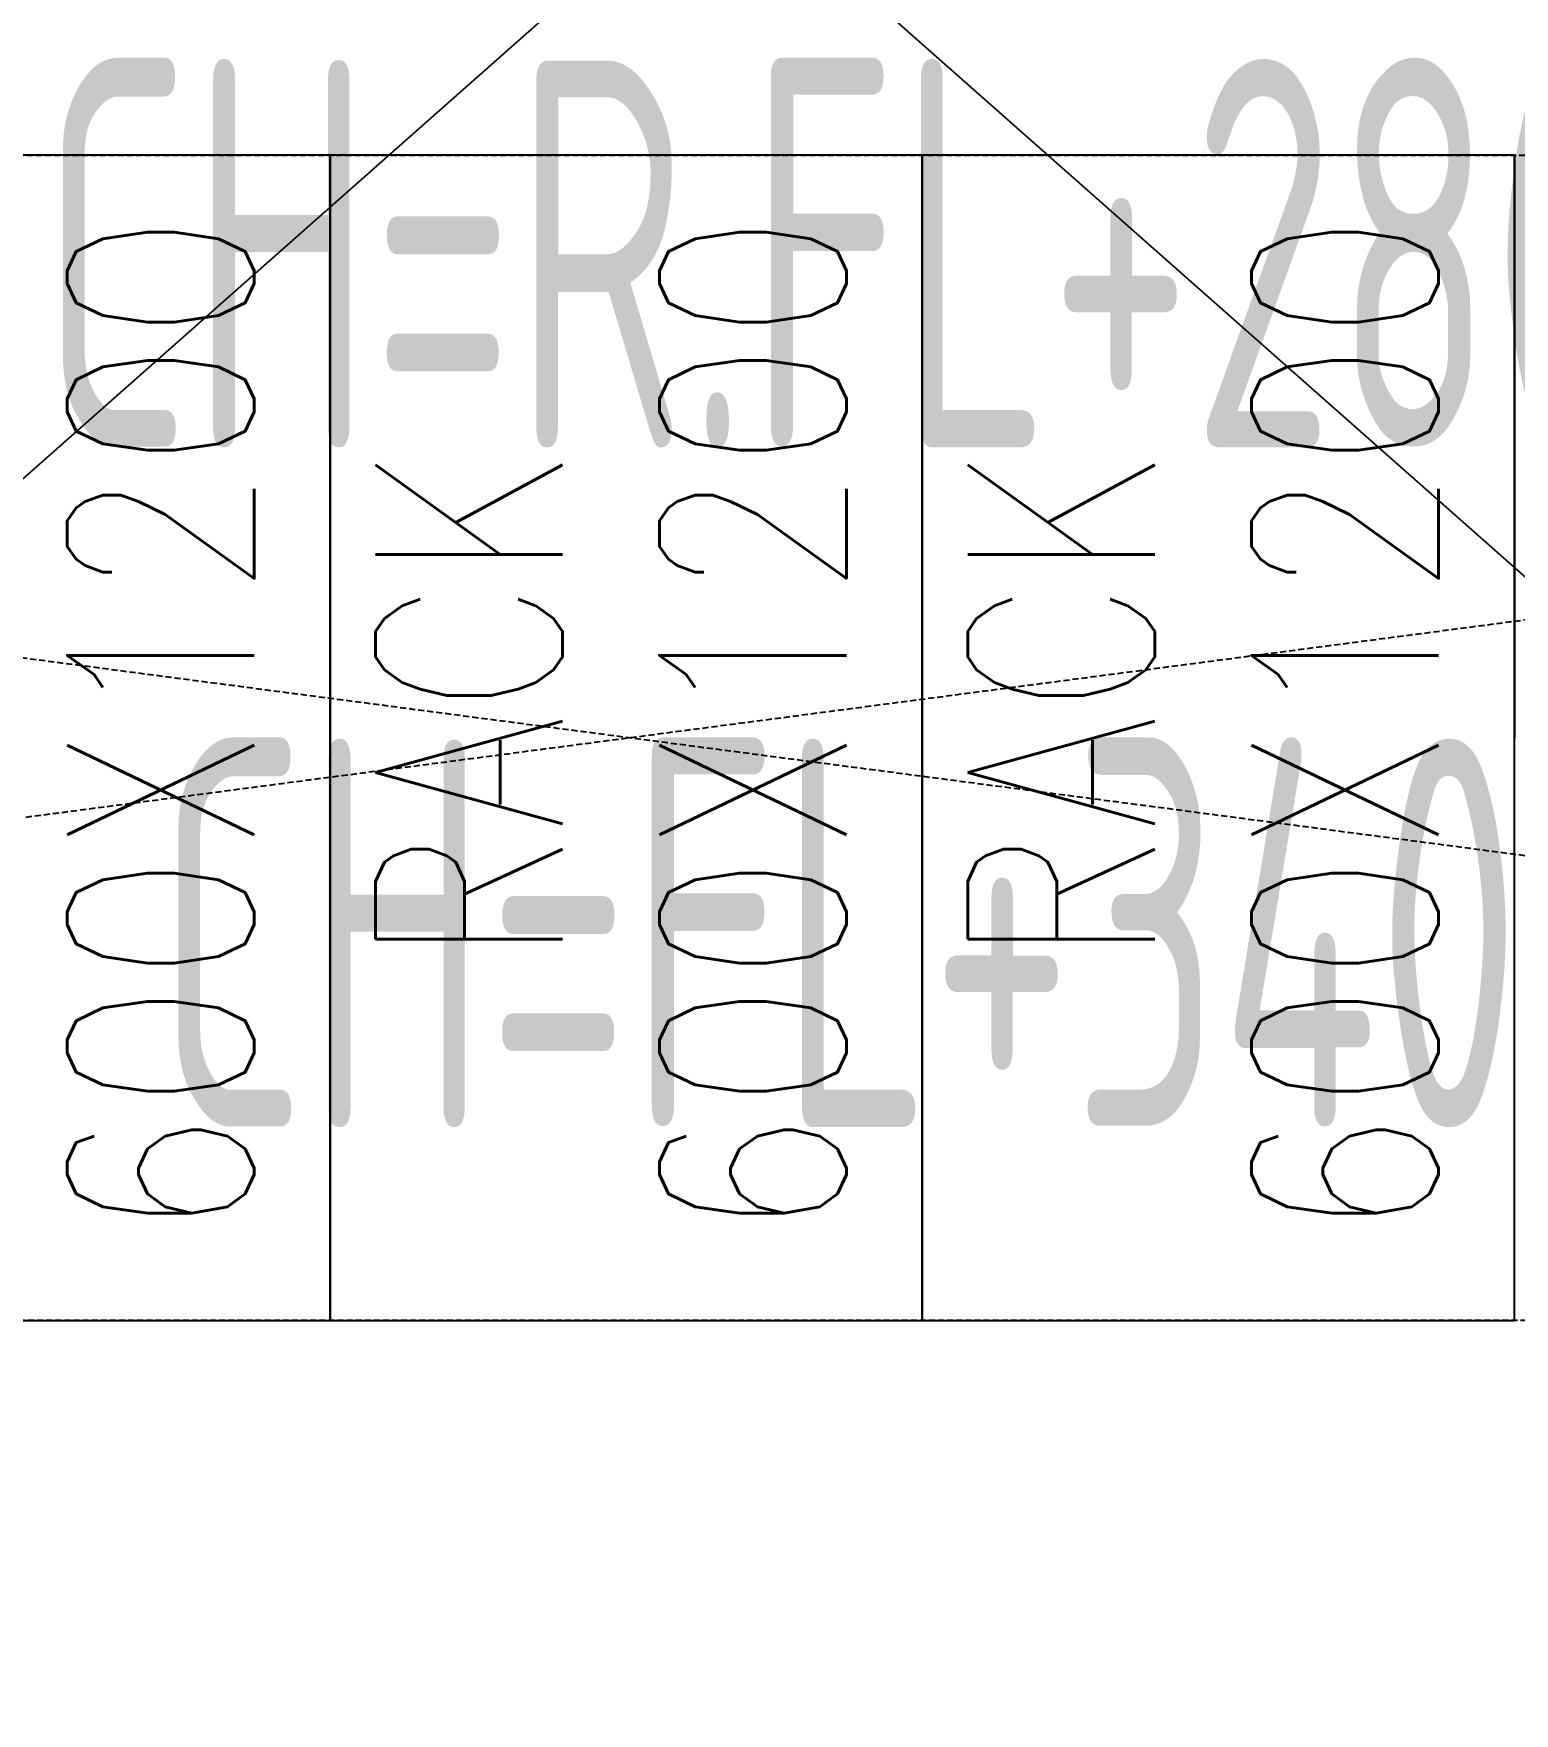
# Model space of a CAD drawing. Extents: x 225000 to 2157367, y 208400 to 840900.
# Drawn here: x 504670 to 506196, y 414998 to 416727 of the extents above; entities that cross this region are included whole.
import ezdxf
from ezdxf.enums import TextEntityAlignment as Align

# ---------------------------------------------------------------- set-up
doc = ezdxf.new("R2010")
doc.units = 0
doc.header["$LTSCALE"] = 10
doc.linetypes.add('XFDP20-DC-PH1$0$HIDDEN2', pattern=[0.1875, 0.125, -0.0625])
for name, color, linetype in [('XFDP20-DC-PH1$0$A-CR-TT2 (PH2)', 15, 'Continuous'), ('XFDP20-DC-PH1$0$A-EQ (PH2)', 15, 'XFDP20-DC-PH1$0$HIDDEN2'), ('XFM2Q20-DC$0$RACK-DC1-600X1200', 6, 'Continuous')]:
    doc.layers.add(name, color=color, linetype=linetype)
doc.styles.add('XFDP20-DC-PH1$0$AA-TXT', font='isocp.shx', dxfattribs={"width": 0.8, "bigfont": 'china.shx'})
doc.styles.add('XFM2Q20-DC$0$XOL30-HVAC-EQ-L194205$0$Standard', font='txt.shx', dxfattribs={"width": 0.8, "bigfont": 'chineset.shx'})

# ---------------------------------------------------------------- blocks, each defined once
blk = doc.blocks.new('Data Center Layout_L20')
for p, q in [((511825.59, 211202.31), (498925.59, 222602.31)), ((511825.59, 222602.31), (498925.59, 211202.31))]:
    blk.add_line(p, q)
blk = doc.blocks.new('XFDP20-DC-PH1')
at = {"layer": 'XFDP20-DC-PH1$0$A-EQ (PH2)', "ltscale": 5}
for p, q in [((509845.6, 216602.3), (500725.6, 215402.3)), ((500725.6, 216602.3), (509845.6, 215402.3))]:
    blk.add_line(p, q, dxfattribs=at)
blk.add_lwpolyline([(509845.6, 215402.3), (500725.6, 215402.3), (500725.6, 216602.3), (509845.6, 216602.3)], close=True, dxfattribs=at)
at = {"layer": 'XFDP20-DC-PH1$0$A-CR-TT2 (PH2)', "style": 'XFDP20-DC-PH1$0$AA-TXT', "width": 0.6}
for s, p in [('CH=R.FL+2800mm', (505775.6, 216502)), ('CH=FL+3400mm', (505775.6, 215802))]:
    blk.add_text(s, height=400, dxfattribs=at).set_placement(p, align=Align.MIDDLE)
blk = doc.blocks.new('XFM2Q20-DC')
at = {"layer": 'XFM2Q20-DC$0$RACK-DC1-600X1200'}
for p, q in [((504975.6, 215402.3), (504975.6, 216602.3)), ((504975.6, 216602.3), (504975.6, 216002.3)), ((505585.6, 215402.3), (505585.6, 216602.3)), ((505585.6, 216602.3), (505585.6, 216002.3)), ((506195.6, 215402.3), (506195.6, 216602.3)), ((506195.6, 216602.3), (506195.6, 216002.3)), ((504365.6, 215402.3), (504975.6, 215402.3)), ((504975.6, 215402.3), (505585.6, 215402.3)), ((505585.6, 215402.3), (506195.6, 215402.3))]:
    blk.add_line(p, q, dxfattribs=at)
for points in [[(504975.6, 216602.3), (504365.6, 216602.3), (504365.6, 215402.3), (504975.6, 215402.3)], [(505585.6, 216602.3), (504975.6, 216602.3), (504975.6, 215402.3), (505585.6, 215402.3)], [(506195.6, 216602.3), (505585.6, 216602.3), (505585.6, 215402.3), (506195.6, 215402.3)]]:
    blk.add_lwpolyline(points, close=True, dxfattribs=at)
at = {"color": 53, "style": 'XFM2Q20-DC$0$XOL30-HVAC-EQ-L194205$0$Standard', "width": 0.8}
for s, p in [('600X1200', (504897.4, 215486.4, 0)), ('600X1200', (505507.4, 215486.4, 0)), ('600X1200', (506117.4, 215486.4, 0)), ('RACK', (505215, 215768.6, 0)), ('RACK', (505825, 215768.6, 0))]:
    blk.add_text(s, height=192.55, rotation=90, dxfattribs=at).set_placement(p)

msp = doc.modelspace()

# ---------------------------------------------------------------- block references
for name in ['Data Center Layout_L20', 'XFDP20-DC-PH1', 'XFM2Q20-DC']:
    msp.add_blockref(name, (0, 200000))

doc.saveas('drawing.dxf')
